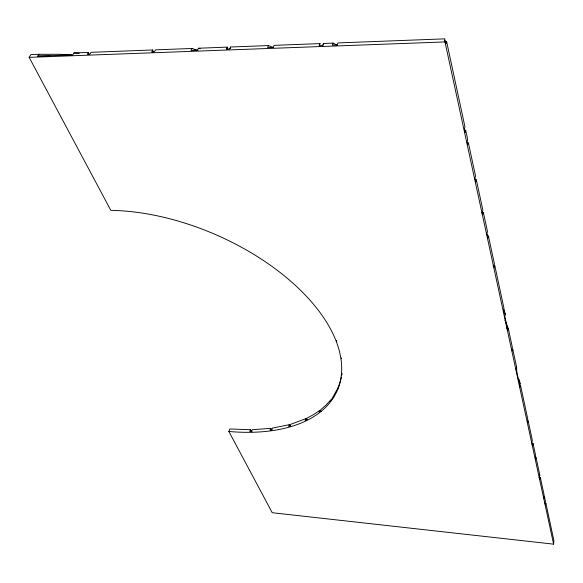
<?xml version="1.0" encoding="UTF-8"?>
<svg xmlns="http://www.w3.org/2000/svg" width="583" height="583" viewBox="0 0 583 583"><rect width="100%" height="100%" fill="white"/><g stroke="black" fill="none" stroke-linecap="round" stroke-linejoin="round"><path stroke-width="0.87" d="M341.667 373.426L341.521 374.731L341.922 373.506M341.04 378.899L341.354 377.186M341.66 375.474L341.966 373.754M252.038 431.886L250.435 429.729L229.84 428.957L228.871 431.486L272.239 512.719L553.61 544.15L553.85 540.332L545.841 503.063L545.491 504.893L545.09 503.042L545.44 501.205L544.456 496.629L544.107 498.465L543.793 497.029L544.143 495.186L540.295 477.295L539.938 479.153L539.443 476.887L539.807 475.021L535.966 457.145L535.595 459.032L535.281 457.604L535.66 455.724L533.008 443.386L532.104 444.822M226.976 49.613L227.428 47.128L198.46 48.229L197.462 50.16L190.962 50.408L191.967 48.476L197.936 50.422M230.227 48.717L230.54 47.012L268.486 45.569L273.624 47.689M533.008 443.386L532.622 445.281L531.944 442.14L532.33 440.245L528.125 420.686L527.732 422.602L527.418 421.159L527.819 419.243L520.51 385.246L520.087 387.185L519.759 385.691L520.189 383.745L519.373 379.97L518.95 381.916L516.166 369.046L516.604 367.086L512.719 349.028L512.275 351.002L511.932 349.414L512.377 347.439L508.34 328.659L505.053 320.315M506.889 328.142L507.88 330.641L508.34 328.659M503.61 310.134L504.353 310.09L505.279 314.412L504.805 316.401L507.88 330.641M504.353 310.09L503.872 312.087L503.501 310.353L503.974 308.356L494.843 265.863L493.131 266.212M494.843 265.863L494.333 267.881L493.91 265.928L494.42 263.91L488.459 236.188L486.688 234.111M488.459 236.188L487.935 238.221L486.922 233.528L487.454 231.495L483.343 212.372L481.682 213.014M483.343 212.372L482.79 214.413L482.301 212.125L482.848 210.084L476.377 179.994L475.582 179.163M476.377 179.994L475.808 182.049L474.941 178.026L475.517 175.964L468.324 142.543L467.726 144.606L467.114 141.771L467.719 139.709L465.751 130.548L464.367 129.433M465.751 130.548L465.139 132.618L464.323 128.836L464.935 126.766L446.651 41.706L445.427 43.025M446.651 41.706L445.966 43.783L445.339 40.883L444.275 40.919L444.96 38.85L337.987 42.923L337.156 44.935L332.346 45.11L333.185 43.106L337.142 45.234M338.155 388.038L337.681 389.189L340.887 379.759M553.61 544.15L444.989 41.925L445.339 40.883M321.277 411.321L319.71 410.447L319.12 412.217L320.169 411.416L320.759 409.645L326.094 405.047L330.685 399.96L330.095 401.753L330.525 401.279L338.278 387.382M307.263 419.738L305.769 418.711L305.171 420.467L306.461 419.862L307.052 418.106L313.705 414.528L319.71 410.447M290.677 425.86L289.292 424.694L288.687 426.428L290.166 426.013L290.757 424.278L305.769 418.711M250.435 429.729L249.801 431.435L251.572 431.405L252.206 429.707L270.701 428.359L270.082 430.079L270.927 429.992L271.722 429.86L272.348 428.141L289.292 424.694M333.185 43.106L323.689 43.463L322.844 45.467L319.2 45.605L320.052 43.601L274.105 45.35L273.194 47.325L267.568 47.536L268.486 45.569M230.54 47.012L229.578 48.957L226.459 49.074L227.428 47.128M319.236 45.219L320.052 43.601M322.465 45.882L323.689 43.463M71.789 55.108L60.158 54.292L38.923 54.299L37.749 56.143L72.846 54.824L73.983 52.966L88.427 52.419L87.304 54.285L89.862 54.19L90.984 52.324L152.768 49.97L151.711 51.872L154.495 51.77L155.544 49.861L191.967 48.476M228.871 431.486A174.004 94.686 23.4 0 0 330.67 329.278A174.004 94.686 23.4 0 0 110.828 210.361L29.15 57.36L30.921 54.605L38.923 54.299M539.435 475.444L539.807 475.021M539.071 477.309L539.443 476.887M29.15 57.36L444.989 41.925M37.749 56.143L50.153 56.143M73.983 52.966L79.259 53.337M519.46 383.629L520.189 383.745M198.46 48.229L200.158 48.783M270.701 428.359L271.948 429.664M504.718 312.984L505.279 314.412M336.559 340.487L336.806 341.244M88.427 52.419L88.929 54.008M341.244 357.926L341.303 358.632M152.768 49.97L152.986 52.594M516.604 367.086L516.742 372.471M519.373 379.97L519.424 382.171"/></g></svg>
